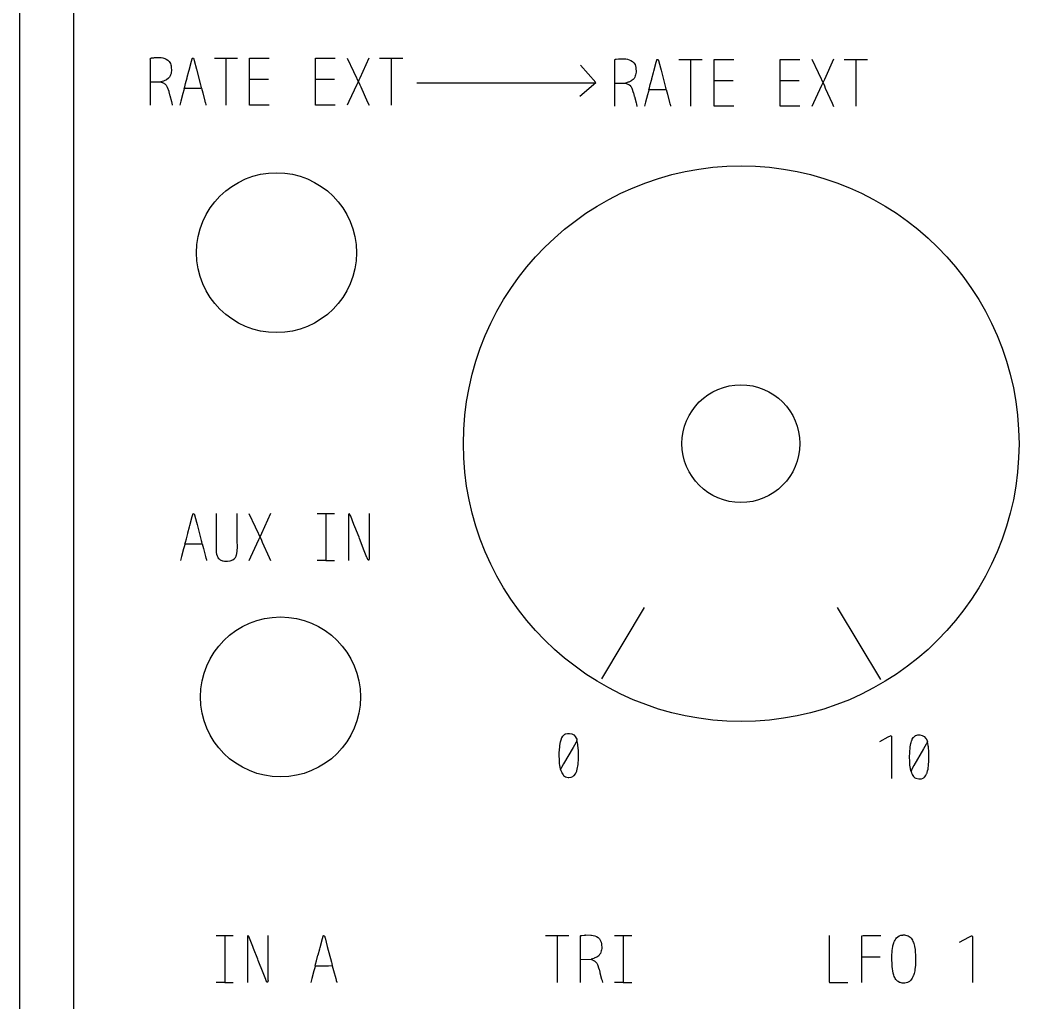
# Model space of a CAD drawing. Header units: millimetres. Extents: x 0 to 162, y -1 to 222.
# Drawn here: x 0 to 59.3, y 52.7 to 111 of the extents above; entities that cross this region are included whole.
import ezdxf

# ---------------------------------------------------------------- set-up
doc = ezdxf.new("R2010")
doc.units = ezdxf.units.MM
doc.layers.add('Gravur', color=7, linetype='CONTINUOUS')
doc.layers.add('Kontur', color=7, linetype='CONTINUOUS')

msp = doc.modelspace()

# ---------------------------------------------------------------- linework, layer by layer
at = {"layer": 'Gravur', "color": 255, "linetype": 'CONTINUOUS'}
for p, q in [((3.16416, 222.254), (3.17584, -0.946)), ((7.74135, 108.65558), (7.74312, 108.69261)), ((7.74154, 108.65158), (7.74135, 108.65558)), ((7.74135, 108.65558), (7.74135, 108.65558)), ((7.74317, 108.61739), (7.74154, 108.65158)), ((7.74312, 108.69261), (7.74479, 108.69921)), ((7.74317, 108.44074), (7.74317, 108.61739)), ((7.74479, 108.69921), (7.74558, 108.70131)), ((7.74558, 108.70131), (7.7466, 108.70328)), ((7.7466, 108.70328), (7.76216, 108.7151)), ((7.7466, 108.70328), (7.7466, 108.70328)), ((7.76216, 108.7151), (7.78537, 108.72092)), ((7.78537, 108.72092), (7.80545, 108.72324)), ((7.78537, 108.72092), (7.78537, 108.72092)), ((7.80545, 108.72324), (7.82168, 108.72497)), ((7.82168, 108.72497), (7.94621, 108.73908)), ((7.94621, 108.73908), (7.95756, 108.74)), ((7.95756, 108.74), (7.99845, 108.74305)), ((7.95756, 108.74), (7.95756, 108.74)), ((7.99845, 108.74305), (8.01209, 108.744)), ((8.01209, 108.744), (8.03661, 108.74569)), ((8.01209, 108.744), (8.01209, 108.744)), ((8.03661, 108.74569), (8.06113, 108.74738)), ((8.06113, 108.74738), (8.34132, 108.74571)), ((8.34132, 108.74571), (8.38247, 108.74127)), ((8.38247, 108.74127), (8.38247, 108.74127)), ((8.38247, 108.74127), (8.49083, 108.7228)), ((8.49083, 108.7228), (8.59525, 108.69337)), ((8.59525, 108.69337), (8.69294, 108.65135)), ((8.69294, 108.65135), (8.78109, 108.59509)), ((8.78109, 108.59509), (8.78109, 108.59509)), ((8.78109, 108.59509), (8.86746, 108.51017)), ((10.19416, 108.5428), (10.22768, 108.66842)), ((10.22768, 108.66842), (10.22998, 108.67784)), ((10.22998, 108.67784), (10.23044, 108.67975)), ((10.23044, 108.67975), (10.2369, 108.69784)), ((10.23044, 108.67975), (10.23044, 108.67975)), ((10.2369, 108.69784), (10.24041, 108.70277)), ((10.24041, 108.70277), (10.24654, 108.70777)), ((10.24041, 108.70277), (10.24041, 108.70277)), ((10.24654, 108.70777), (10.2549, 108.71075)), ((10.2549, 108.71075), (10.29394, 108.70643)), ((10.29394, 108.70643), (10.29975, 108.70276)), ((10.29975, 108.70276), (10.29975, 108.70276)), ((10.29975, 108.70276), (10.32966, 108.64958)), ((10.32966, 108.64958), (10.33501, 108.62681)), ((10.33501, 108.62681), (10.33501, 108.62681)), ((10.33501, 108.62681), (10.34071, 108.59717)), ((10.34071, 108.59717), (10.34672, 108.57028)), ((11.54548, 108.7116), (12.92331, 108.7116)), ((12.23636, 108.70767), (12.23636, 105.92846)), ((13.62917, 108.66842), (13.63591, 108.70708)), ((13.62917, 108.5585), (13.62917, 108.66842)), ((13.63591, 108.70708), (13.71553, 108.7116)), ((13.71553, 108.7116), (13.93928, 108.7116)), ((13.93928, 108.7116), (14.80681, 108.7116)), ((17.55317, 108.66842), (17.55991, 108.70708)), ((17.55317, 108.5585), (17.55317, 108.66842)), ((17.55991, 108.70708), (17.63953, 108.7116)), ((17.63953, 108.7116), (17.86328, 108.7116)), ((17.86328, 108.7116), (18.73081, 108.7116)), ((19.44082, 108.71641), (20.18116, 107.13074)), ((20.72421, 108.71945), (20.1926, 107.52373)), ((21.35548, 108.7116), (22.73331, 108.7116)), ((22.04636, 108.70767), (22.04636, 105.92846)), ((35.34035, 108.58358), (35.34212, 108.62061)), ((35.34212, 108.62061), (35.34379, 108.62721)), ((35.34379, 108.62721), (35.34458, 108.62931)), ((35.34458, 108.62931), (35.3456, 108.63128)), ((35.3456, 108.63128), (35.36116, 108.6431)), ((35.3456, 108.63128), (35.3456, 108.63128)), ((35.36116, 108.6431), (35.38437, 108.64892)), ((35.38437, 108.64892), (35.40445, 108.65124)), ((35.38437, 108.64892), (35.38437, 108.64892)), ((35.40445, 108.65124), (35.42068, 108.65297)), ((35.42068, 108.65297), (35.54521, 108.66708)), ((35.54521, 108.66708), (35.55656, 108.668)), ((35.55656, 108.668), (35.59745, 108.67105)), ((35.55656, 108.668), (35.55656, 108.668)), ((35.59745, 108.67105), (35.61109, 108.672)), ((35.61109, 108.672), (35.63561, 108.67369)), ((35.61109, 108.672), (35.61109, 108.672)), ((35.63561, 108.67369), (35.66013, 108.67538)), ((35.66013, 108.67538), (35.94032, 108.67371)), ((35.94032, 108.67371), (35.98147, 108.66927)), ((35.98147, 108.66927), (35.98147, 108.66927)), ((35.98147, 108.66927), (36.08983, 108.6508)), ((36.08983, 108.6508), (36.19425, 108.62137)), ((36.19425, 108.62137), (36.29194, 108.57935)), ((37.79316, 108.4708), (37.82668, 108.59642)), ((37.82668, 108.59642), (37.82898, 108.60584)), ((37.82898, 108.60584), (37.82944, 108.60775)), ((37.82944, 108.60775), (37.8359, 108.62584)), ((37.82944, 108.60775), (37.82944, 108.60775)), ((37.8359, 108.62584), (37.83941, 108.63077)), ((37.83941, 108.63077), (37.84554, 108.63577)), ((37.83941, 108.63077), (37.83941, 108.63077)), ((37.84554, 108.63577), (37.8539, 108.63875)), ((37.8539, 108.63875), (37.89294, 108.63443)), ((37.89294, 108.63443), (37.89875, 108.63076)), ((37.89875, 108.63076), (37.89875, 108.63076)), ((37.89875, 108.63076), (37.92866, 108.57758)), ((39.14448, 108.6396), (40.52231, 108.6396)), ((39.83536, 108.63567), (39.83536, 105.85646)), ((41.22817, 108.59642), (41.23491, 108.63508)), ((41.22817, 108.4865), (41.22817, 108.59642)), ((41.23491, 108.63508), (41.31453, 108.6396)), ((41.31453, 108.6396), (41.53828, 108.6396)), ((41.53828, 108.6396), (42.40581, 108.6396)), ((45.15217, 108.59642), (45.15891, 108.63508)), ((45.15217, 108.4865), (45.15217, 108.59642)), ((45.15891, 108.63508), (45.23853, 108.6396)), ((45.23853, 108.6396), (45.46228, 108.6396)), ((45.46228, 108.6396), (46.32981, 108.6396)), ((47.03982, 108.64441), (47.78016, 107.05874)), ((48.32321, 108.64745), (47.7916, 107.45173)), ((48.95448, 108.6396), (50.33231, 108.6396)), ((49.64536, 108.63567), (49.64536, 105.85646)), ((7.74317, 107.85585), (7.74317, 108.44074)), ((8.86746, 108.51017), (8.93307, 108.40149)), ((8.93307, 108.40149), (8.96274, 108.31829)), ((8.96274, 108.31829), (8.96532, 108.30883)), ((8.96532, 108.30883), (8.96532, 108.30883)), ((8.96532, 108.30883), (8.97567, 108.26456)), ((8.97567, 108.26456), (8.97856, 108.24968)), ((8.97856, 108.24968), (8.97856, 108.24968)), ((8.97856, 108.24968), (8.98422, 108.21574)), ((8.98422, 108.21574), (8.98874, 108.18166)), ((8.98874, 108.18166), (8.99634, 107.97875)), ((10.03297, 107.93365), (10.0511, 108.00502)), ((10.0511, 108.00502), (10.19416, 108.5428)), ((10.34672, 108.57028), (10.47993, 108.06782)), ((10.47993, 108.06782), (10.72909, 107.12572)), ((13.62917, 108.10708), (13.62917, 108.5585)), ((13.62917, 106.46624), (13.62917, 108.10708)), ((17.55317, 108.10708), (17.55317, 108.5585)), ((17.55317, 106.46624), (17.55317, 108.10708)), ((34.19588, 107.26514), (33.30212, 108.29286)), ((35.34054, 108.57958), (35.34035, 108.58358)), ((35.34035, 108.58358), (35.34035, 108.58358)), ((35.34217, 108.54539), (35.34054, 108.57958)), ((35.34217, 108.36874), (35.34217, 108.54539)), ((35.34217, 107.78385), (35.34217, 108.36874)), ((36.29194, 108.57935), (36.38009, 108.52309)), ((36.38009, 108.52309), (36.38009, 108.52309)), ((36.38009, 108.52309), (36.46646, 108.43817)), ((36.46646, 108.43817), (36.53207, 108.32949)), ((36.53207, 108.32949), (36.56174, 108.24629)), ((36.56174, 108.24629), (36.56432, 108.23683)), ((36.56432, 108.23683), (36.56432, 108.23683)), ((36.56432, 108.23683), (36.57467, 108.19256)), ((36.57467, 108.19256), (36.57756, 108.17768)), ((36.57756, 108.17768), (36.57756, 108.17768)), ((36.57756, 108.17768), (36.58322, 108.14374)), ((36.58322, 108.14374), (36.58774, 108.10966)), ((36.58774, 108.10966), (36.59534, 107.90675)), ((37.6501, 107.93302), (37.79316, 108.4708)), ((37.92866, 108.57758), (37.93401, 108.55481)), ((37.93401, 108.55481), (37.93401, 108.55481)), ((37.93401, 108.55481), (37.93971, 108.52517)), ((37.93971, 108.52517), (37.94572, 108.49828)), ((37.94572, 108.49828), (38.07893, 107.99582)), ((41.22817, 108.03508), (41.22817, 108.4865)), ((41.22817, 106.39424), (41.22817, 108.03508)), ((45.15217, 108.03508), (45.15217, 108.4865)), ((45.15217, 106.39424), (45.15217, 108.03508)), ((7.74317, 105.92846), (7.74317, 107.85585)), ((8.69438, 107.42412), (8.55727, 107.36409)), ((8.70772, 107.43189), (8.69438, 107.42412)), ((8.69438, 107.42412), (8.69438, 107.42412)), ((8.8187, 107.51827), (8.70772, 107.43189)), ((8.87416, 107.58419), (8.8187, 107.51827)), ((8.91804, 107.65687), (8.87416, 107.58419)), ((8.94808, 107.72599), (8.91804, 107.65687)), ((8.91804, 107.65687), (8.91804, 107.65687)), ((8.97039, 107.79842), (8.94808, 107.72599)), ((8.98565, 107.8732), (8.97039, 107.79842)), ((8.9945, 107.94937), (8.98565, 107.8732)), ((8.99634, 107.97875), (8.9945, 107.94937)), ((8.9945, 107.94937), (8.9945, 107.94937)), ((9.84112, 107.216), (9.92819, 107.54173)), ((9.92819, 107.54173), (9.93802, 107.57789)), ((9.93802, 107.57789), (10.03297, 107.93365)), ((9.93802, 107.57789), (9.93802, 107.57789)), ((13.6331, 107.45545), (14.76755, 107.45545)), ((17.5571, 107.45545), (18.69155, 107.45545)), ((20.1926, 107.52373), (20.13386, 107.39903)), ((35.34217, 105.85646), (35.34217, 107.78385)), ((36.4177, 107.44627), (36.30672, 107.35989)), ((36.47316, 107.51219), (36.4177, 107.44627)), ((36.51704, 107.58487), (36.47316, 107.51219)), ((36.54708, 107.65399), (36.51704, 107.58487)), ((36.51704, 107.58487), (36.51704, 107.58487)), ((36.56939, 107.72642), (36.54708, 107.65399)), ((36.58465, 107.8012), (36.56939, 107.72642)), ((36.5935, 107.87737), (36.58465, 107.8012)), ((36.59534, 107.90675), (36.5935, 107.87737)), ((36.5935, 107.87737), (36.5935, 107.87737)), ((37.44012, 107.144), (37.52719, 107.46973)), ((37.52719, 107.46973), (37.53702, 107.50589)), ((37.53702, 107.50589), (37.63197, 107.86165)), ((37.53702, 107.50589), (37.53702, 107.50589)), ((37.63197, 107.86165), (37.6501, 107.93302)), ((38.07893, 107.99582), (38.32809, 107.05372)), ((47.7916, 107.45173), (47.73286, 107.32703)), ((7.7471, 107.29844), (8.37081, 107.30236)), ((8.52826, 107.35474), (8.36573, 107.30236)), ((8.36573, 107.30236), (8.38846, 107.29301)), ((8.38846, 107.29301), (8.3974, 107.28931)), ((8.3974, 107.28931), (8.45423, 107.26535)), ((8.45423, 107.26535), (8.46679, 107.25995)), ((8.46679, 107.25995), (8.46679, 107.25995)), ((8.46679, 107.25995), (8.55065, 107.22133)), ((8.55727, 107.36409), (8.52826, 107.35474)), ((8.55065, 107.22133), (8.55966, 107.21619)), ((8.55966, 107.21619), (8.60762, 107.1804)), ((8.60762, 107.1804), (8.61652, 107.17244)), ((8.61652, 107.17244), (8.61652, 107.17244)), ((8.61652, 107.17244), (8.68191, 107.09848)), ((8.68191, 107.09848), (8.70066, 107.07123)), ((8.70066, 107.07123), (8.70066, 107.07123)), ((8.70066, 107.07123), (8.72305, 107.03423)), ((8.72305, 107.03423), (8.74317, 106.99618)), ((8.74317, 106.99618), (8.83252, 106.74328)), ((9.76117, 106.90623), (9.73216, 106.80383)), ((9.76154, 106.90564), (9.78699, 107.01188)), ((9.83079, 106.90589), (9.76154, 106.90564)), ((9.78699, 107.01188), (9.84112, 107.216)), ((10.00351, 106.90589), (9.83079, 106.90589)), ((10.54522, 106.90589), (10.00351, 106.90589)), ((10.77595, 106.90911), (10.54522, 106.90589)), ((10.72909, 107.12572), (10.74612, 107.05087)), ((10.74612, 107.05087), (10.74779, 107.04247)), ((10.74779, 107.04247), (10.74779, 107.04247)), ((10.74779, 107.04247), (10.76915, 106.94193)), ((10.76915, 106.94193), (10.77442, 106.92236)), ((10.77442, 106.92236), (10.85576, 106.64681)), ((20.01604, 107.15125), (19.52947, 106.1325)), ((20.07502, 107.27496), (20.01604, 107.15125)), ((20.01604, 107.15125), (20.01604, 107.15125)), ((20.13386, 107.39903), (20.07502, 107.27496)), ((20.18116, 107.13074), (20.23693, 107.00815)), ((20.23693, 107.00815), (20.23693, 107.00815)), ((20.23693, 107.00815), (20.64916, 106.10163)), ((34.15, 107.22003), (23.578, 107.22797)), ((33.25757, 106.46106), (34.19643, 107.26494)), ((35.3461, 107.22644), (35.96981, 107.23036)), ((36.12726, 107.28274), (35.96473, 107.23036)), ((35.96473, 107.23036), (35.98746, 107.22101)), ((35.98746, 107.22101), (35.9964, 107.21731)), ((35.9964, 107.21731), (36.05323, 107.19335)), ((36.05323, 107.19335), (36.06579, 107.18795)), ((36.06579, 107.18795), (36.06579, 107.18795)), ((36.06579, 107.18795), (36.14965, 107.14933)), ((36.15627, 107.29209), (36.12726, 107.28274)), ((36.14965, 107.14933), (36.15866, 107.14419)), ((36.29338, 107.35212), (36.15627, 107.29209)), ((36.15866, 107.14419), (36.20662, 107.1084)), ((36.20662, 107.1084), (36.21552, 107.10044)), ((36.21552, 107.10044), (36.21552, 107.10044)), ((36.21552, 107.10044), (36.28091, 107.02648)), ((36.28091, 107.02648), (36.29966, 106.99923)), ((36.30672, 107.35989), (36.29338, 107.35212)), ((36.29338, 107.35212), (36.29338, 107.35212)), ((36.29966, 106.99923), (36.29966, 106.99923)), ((36.29966, 106.99923), (36.32205, 106.96223)), ((36.32205, 106.96223), (36.34217, 106.92418)), ((36.34217, 106.92418), (36.43152, 106.67128)), ((37.36017, 106.83423), (37.33116, 106.73183)), ((37.36054, 106.83364), (37.38599, 106.93988)), ((37.42979, 106.83389), (37.36054, 106.83364)), ((37.38599, 106.93988), (37.44012, 107.144)), ((37.60251, 106.83389), (37.42979, 106.83389)), ((38.14422, 106.83389), (37.60251, 106.83389)), ((38.37495, 106.83711), (38.14422, 106.83389)), ((38.32809, 107.05372), (38.34512, 106.97887)), ((38.34512, 106.97887), (38.34679, 106.97047)), ((38.34679, 106.97047), (38.34679, 106.97047)), ((38.34679, 106.97047), (38.36815, 106.86993)), ((38.36815, 106.86993), (38.37342, 106.85036)), ((38.37342, 106.85036), (38.45476, 106.57481)), ((41.2321, 107.38345), (42.36655, 107.38345)), ((45.1561, 107.38345), (46.29055, 107.38345)), ((47.61504, 107.07925), (47.12847, 106.0605)), ((47.67402, 107.20296), (47.61504, 107.07925)), ((47.61504, 107.07925), (47.61504, 107.07925)), ((47.73286, 107.32703), (47.67402, 107.20296)), ((47.78016, 107.05874), (47.83593, 106.93615)), ((47.83593, 106.93615), (47.83593, 106.93615)), ((47.83593, 106.93615), (48.24816, 106.02963)), ((8.83252, 106.74328), (8.8387, 106.71943)), ((8.8387, 106.71943), (8.8387, 106.71943)), ((8.8387, 106.71943), (8.88438, 106.53403)), ((8.88438, 106.53403), (8.89395, 106.49765)), ((8.89395, 106.49765), (8.99208, 106.12865)), ((9.68211, 106.61541), (9.56323, 106.16398)), ((9.73216, 106.80383), (9.68211, 106.61541)), ((10.85576, 106.64681), (10.98425, 106.16006)), ((13.62917, 106.06192), (13.62917, 106.46624)), ((17.55317, 106.06192), (17.55317, 106.46624)), ((36.43152, 106.67128), (36.4377, 106.64743)), ((36.4377, 106.64743), (36.4377, 106.64743)), ((36.4377, 106.64743), (36.48338, 106.46203)), ((36.48338, 106.46203), (36.49295, 106.42565)), ((36.49295, 106.42565), (36.59108, 106.05665)), ((37.28111, 106.54341), (37.16223, 106.09198)), ((37.33116, 106.73183), (37.28111, 106.54341)), ((38.45476, 106.57481), (38.58325, 106.08806)), ((41.22817, 105.98992), (41.22817, 106.39424)), ((45.15217, 105.98992), (45.15217, 106.39424)), ((8.99208, 106.12865), (9.01698, 106.04261)), ((9.01698, 106.04261), (9.01977, 106.03298)), ((9.01977, 106.03298), (9.01977, 106.03298)), ((9.01977, 106.03298), (9.04311, 105.93937)), ((9.04311, 105.93937), (9.04642, 105.9206)), ((9.56323, 106.16398), (9.50105, 105.92453)), ((10.98425, 106.16006), (11.0084, 106.06244)), ((11.0084, 106.06244), (11.01104, 106.05152)), ((11.01104, 106.05152), (11.01104, 106.05152)), ((11.01104, 106.05152), (11.04049, 105.94519)), ((11.04049, 105.94519), (11.04767, 105.92453)), ((13.62917, 105.96378), (13.62917, 106.06192)), ((13.63591, 105.92904), (13.62917, 105.96378)), ((13.71553, 105.92453), (13.63591, 105.92904)), ((13.93928, 105.92453), (13.71553, 105.92453)), ((14.80681, 105.92453), (13.93928, 105.92453)), ((17.55317, 105.96378), (17.55317, 106.06192)), ((17.55991, 105.92904), (17.55317, 105.96378)), ((17.63953, 105.92453), (17.55991, 105.92904)), ((17.86328, 105.92453), (17.63953, 105.92453)), ((18.73081, 105.92453), (17.86328, 105.92453)), ((19.52947, 106.1325), (19.42868, 105.91684)), ((20.64916, 106.10163), (20.73206, 105.9206)), ((36.59108, 106.05665), (36.61598, 105.97061)), ((36.61598, 105.97061), (36.61877, 105.96098)), ((36.61877, 105.96098), (36.61877, 105.96098)), ((36.61877, 105.96098), (36.64211, 105.86737)), ((36.64211, 105.86737), (36.64542, 105.8486)), ((37.16223, 106.09198), (37.10005, 105.85253)), ((38.58325, 106.08806), (38.6074, 105.99044)), ((38.6074, 105.99044), (38.61004, 105.97952)), ((38.61004, 105.97952), (38.61004, 105.97952)), ((38.61004, 105.97952), (38.63949, 105.87319)), ((38.63949, 105.87319), (38.64667, 105.85253)), ((41.22817, 105.89178), (41.22817, 105.98992)), ((41.23491, 105.85704), (41.22817, 105.89178)), ((41.31453, 105.85253), (41.23491, 105.85704)), ((41.53828, 105.85253), (41.31453, 105.85253)), ((42.40581, 105.85253), (41.53828, 105.85253)), ((45.15217, 105.89178), (45.15217, 105.98992)), ((45.15891, 105.85704), (45.15217, 105.89178)), ((45.23853, 105.85253), (45.15891, 105.85704)), ((45.46228, 105.85253), (45.23853, 105.85253)), ((46.32981, 105.85253), (45.46228, 105.85253)), ((47.12847, 106.0605), (47.02768, 105.84484)), ((48.24816, 106.02963), (48.33106, 105.8486)), ((10.09137, 80.95276), (10.23448, 81.49074)), ((10.23448, 81.49074), (10.26802, 81.6164)), ((10.26802, 81.6164), (10.27031, 81.62582)), ((10.27031, 81.62582), (10.27078, 81.62773)), ((10.27078, 81.62773), (10.27724, 81.64583)), ((10.27078, 81.62773), (10.27078, 81.62773)), ((10.27724, 81.64583), (10.28074, 81.65076)), ((10.28074, 81.65076), (10.28688, 81.65577)), ((10.28074, 81.65076), (10.28074, 81.65076)), ((10.28688, 81.65577), (10.29524, 81.65875)), ((10.29524, 81.65875), (10.3343, 81.65442)), ((10.3343, 81.65442), (10.34011, 81.65076)), ((10.34011, 81.65076), (10.34011, 81.65076)), ((10.34011, 81.65076), (10.37003, 81.59756)), ((10.37003, 81.59756), (10.37538, 81.57477)), ((10.37538, 81.57477), (10.37538, 81.57477)), ((10.37538, 81.57477), (10.38108, 81.54512)), ((10.38108, 81.54512), (10.38709, 81.51823)), ((10.38709, 81.51823), (10.52035, 81.01559)), ((11.64942, 81.65959), (11.64942, 79.76685)), ((12.90601, 80.08885), (12.90601, 81.65959)), ((13.59694, 81.66441), (14.33755, 80.07817)), ((14.88079, 81.66745), (14.34899, 80.4713)), ((17.65229, 81.65959), (18.6772, 81.65959)), ((18.16671, 81.65567), (18.16671, 79.57836)), ((19.52111, 81.60462), (19.52105, 81.48681)), ((19.52105, 81.48681), (19.52105, 80.99203)), ((19.52134, 81.60897), (19.52111, 81.60462)), ((19.52182, 81.61337), (19.52134, 81.60897)), ((19.52287, 81.61901), (19.52182, 81.61337)), ((19.52182, 81.61337), (19.52182, 81.61337)), ((19.52993, 81.6338), (19.52287, 81.61901)), ((19.5313, 81.63524), (19.52993, 81.6338)), ((19.52993, 81.6338), (19.52993, 81.6338)), ((19.54467, 81.64167), (19.5313, 81.63524)), ((19.55612, 81.64202), (19.54467, 81.64167)), ((19.56663, 81.63961), (19.55612, 81.64202)), ((19.57763, 81.63383), (19.56663, 81.63961)), ((19.56663, 81.63961), (19.56663, 81.63961)), ((19.61784, 81.57373), (19.57763, 81.63383)), ((19.62101, 81.56566), (19.61784, 81.57373)), ((19.61784, 81.57373), (19.61784, 81.57373)), ((19.64278, 81.50252), (19.62101, 81.56566)), ((19.83598, 81.01166), (19.64278, 81.50252)), ((20.73837, 81.65959), (20.73837, 79.54302)), ((9.97825, 80.52548), (10.07323, 80.88137)), ((10.07323, 80.88137), (10.09137, 80.95276)), ((10.52035, 81.01559), (10.76961, 80.07315)), ((19.52105, 80.99203), (19.52105, 78.87546)), ((19.88649, 80.88541), (19.83598, 81.01166)), ((20.13828, 80.25356), (19.88649, 80.88541)), ((9.82716, 79.95927), (9.88132, 80.16346)), ((9.88132, 80.16346), (9.96842, 80.48931)), ((9.96842, 80.48931), (9.97825, 80.52548)), ((9.97825, 80.52548), (9.97825, 80.52548)), ((14.23137, 80.22244), (14.17237, 80.09869)), ((14.29023, 80.34656), (14.23137, 80.22244)), ((14.34899, 80.4713), (14.29023, 80.34656)), ((20.16462, 80.18694), (20.13828, 80.25356)), ((20.13828, 80.25356), (20.13828, 80.25356)), ((20.45002, 79.45271), (20.16462, 80.18694)), ((9.72225, 79.56266), (9.60333, 79.11107)), ((9.77231, 79.75115), (9.72225, 79.56266)), ((9.80134, 79.85358), (9.77231, 79.75115)), ((9.80171, 79.85299), (9.82716, 79.95927)), ((9.87098, 79.85324), (9.80171, 79.85299)), ((10.04376, 79.85324), (9.87098, 79.85324)), ((10.58566, 79.85324), (10.04376, 79.85324)), ((10.81648, 79.85646), (10.58566, 79.85324)), ((10.76961, 80.07315), (10.78664, 79.99827)), ((10.78664, 79.99827), (10.78831, 79.98987)), ((10.78831, 79.98987), (10.78831, 79.98987)), ((10.78831, 79.98987), (10.80968, 79.88929)), ((10.80968, 79.88929), (10.81495, 79.86972)), ((10.81495, 79.86972), (10.89631, 79.59407)), ((10.89631, 79.59407), (11.02485, 79.10714)), ((11.64942, 79.76685), (11.64923, 79.48483)), ((12.90332, 79.44408), (12.91323, 79.66034)), ((12.90649, 80.02603), (12.90601, 80.08885)), ((12.91321, 79.70388), (12.90649, 80.02603)), ((12.91323, 79.66034), (12.91321, 79.70388)), ((12.91321, 79.70388), (12.91321, 79.70388)), ((14.17237, 80.09869), (13.68563, 79.07958)), ((14.17237, 80.09869), (14.17237, 80.09869)), ((14.33755, 80.07817), (14.39333, 79.95554)), ((14.39333, 79.95554), (14.39333, 79.95554)), ((14.39333, 79.95554), (14.80571, 79.0487)), ((18.16671, 79.57836), (18.16671, 79.05609)), ((20.73837, 79.54302), (20.73837, 79.03646)), ((9.60333, 79.11107), (9.54112, 78.87153)), ((11.02485, 79.10714), (11.04901, 79.00949)), ((11.04901, 79.00949), (11.05165, 78.99857)), ((11.05165, 78.99857), (11.05165, 78.99857)), ((11.05165, 78.99857), (11.08111, 78.8922)), ((11.64923, 79.48483), (11.65113, 79.4428)), ((11.65113, 79.4428), (11.65113, 79.4428)), ((11.65113, 79.4428), (11.65992, 79.34467)), ((11.65992, 79.34467), (11.67672, 79.249)), ((11.67672, 79.249), (11.7039, 79.1579)), ((11.7039, 79.1579), (11.7438, 79.07352)), ((11.7438, 79.07352), (11.7438, 79.07352)), ((11.7438, 79.07352), (11.77919, 79.02134)), ((11.77919, 79.02134), (11.8222, 78.97387)), ((11.8222, 78.97387), (11.88444, 78.92532)), ((11.88444, 78.92532), (11.89785, 78.91712)), ((12.63406, 78.9092), (12.72401, 78.97222)), ((12.72401, 78.97222), (12.79859, 79.06002)), ((12.79859, 79.06002), (12.81605, 79.09021)), ((12.81605, 79.09021), (12.8192, 79.09642)), ((12.8192, 79.09642), (12.83844, 79.14105)), ((12.8192, 79.09642), (12.8192, 79.09642)), ((12.83844, 79.14105), (12.84398, 79.1563)), ((12.84398, 79.1563), (12.8502, 79.17486)), ((12.84398, 79.1563), (12.84398, 79.1563)), ((12.8502, 79.17486), (12.85602, 79.19353)), ((12.85602, 79.19353), (12.89862, 79.40143)), ((12.89862, 79.40143), (12.90332, 79.44408)), ((13.68563, 79.07958), (13.5848, 78.86384)), ((14.80571, 79.0487), (14.88864, 78.8676)), ((18.16671, 78.92651), (18.15997, 78.87827)), ((18.16671, 79.05609), (18.16671, 78.92651)), ((20.60879, 79.04824), (20.45002, 79.45271)), ((20.6125, 79.03827), (20.60879, 79.04824)), ((20.63274, 78.97717), (20.6125, 79.03827)), ((20.63576, 78.96904), (20.63274, 78.97717)), ((20.63274, 78.97717), (20.63274, 78.97717)), ((20.68345, 78.90046), (20.63576, 78.96904)), ((20.74039, 78.96924), (20.72903, 78.90768)), ((20.73837, 79.03646), (20.74043, 78.97927)), ((20.74043, 78.97927), (20.74039, 78.96924)), ((20.74039, 78.96924), (20.74039, 78.96924)), ((11.08111, 78.8922), (11.0883, 78.87153)), ((11.89785, 78.91712), (11.89785, 78.91712)), ((11.89785, 78.91712), (12.02401, 78.86456)), ((12.02401, 78.86456), (12.06869, 78.8536)), ((12.06869, 78.8536), (12.06869, 78.8536)), ((12.06869, 78.8536), (12.13994, 78.84191)), ((12.13994, 78.84191), (12.21096, 78.83596)), ((12.21096, 78.83596), (12.29994, 78.83443)), ((12.29994, 78.83443), (12.32977, 78.83533)), ((12.32977, 78.83533), (12.48793, 78.85568)), ((12.32977, 78.83533), (12.32977, 78.83533)), ((12.48793, 78.85568), (12.63406, 78.9092)), ((12.63406, 78.9092), (12.63406, 78.9092)), ((18.02927, 78.87153), (17.65229, 78.87153)), ((18.15997, 78.87827), (18.02927, 78.87153)), ((18.17064, 78.87153), (18.6772, 78.87153)), ((20.70365, 78.89365), (20.68345, 78.90046)), ((20.71855, 78.89663), (20.70365, 78.89365)), ((20.72903, 78.90768), (20.71855, 78.89663)), ((20.71855, 78.89663), (20.71855, 78.89663)), ((37.08108, 76.08364), (34.54492, 71.84436)), ((48.54867, 76.08025), (51.11333, 71.79975)), ((32.13785, 68.22746), (32.16177, 68.29009)), ((32.16177, 68.29009), (32.17481, 68.32013)), ((32.16177, 68.29009), (32.16177, 68.29009)), ((32.17481, 68.32013), (32.18879, 68.34977)), ((32.18879, 68.34977), (32.25095, 68.4481)), ((32.25095, 68.4481), (32.25927, 68.45838)), ((32.25927, 68.45838), (32.3464, 68.54014)), ((32.25927, 68.45838), (32.25927, 68.45838)), ((32.3464, 68.54014), (32.36579, 68.55288)), ((32.36579, 68.55288), (32.38332, 68.56296)), ((32.38332, 68.56296), (32.40134, 68.57211)), ((32.40134, 68.57211), (32.52106, 68.60844)), ((32.40134, 68.57211), (32.40134, 68.57211)), ((32.52106, 68.60844), (32.64758, 68.61127)), ((32.64758, 68.61127), (32.64758, 68.61127)), ((32.64758, 68.61127), (32.77894, 68.57946)), ((32.77894, 68.57946), (32.89417, 68.51402)), ((32.89417, 68.51402), (32.99758, 68.39763)), ((32.99758, 68.39763), (33.00558, 68.38528)), ((33.00558, 68.38528), (33.00558, 68.38528)), ((33.00558, 68.38528), (33.06673, 68.26478)), ((33.06673, 68.26478), (33.07554, 68.24105)), ((51.07066, 68.12318), (51.57389, 68.402)), ((51.57389, 68.402), (51.71048, 68.47106)), ((51.71048, 68.47106), (51.75573, 68.47684)), ((51.75573, 68.47684), (51.7644, 68.43949)), ((51.7644, 68.43949), (51.7644, 68.33166)), ((51.7644, 68.33166), (51.7644, 67.87157)), ((52.98581, 68.23013), (52.99979, 68.25977)), ((52.99979, 68.25977), (53.06195, 68.3581)), ((53.06195, 68.3581), (53.07027, 68.36838)), ((53.07027, 68.36838), (53.1574, 68.45014)), ((53.07027, 68.36838), (53.07027, 68.36838)), ((53.1574, 68.45014), (53.17679, 68.46288)), ((53.17679, 68.46288), (53.19432, 68.47296)), ((53.19432, 68.47296), (53.21234, 68.48211)), ((53.21234, 68.48211), (53.33206, 68.51844)), ((53.21234, 68.48211), (53.21234, 68.48211)), ((53.33206, 68.51844), (53.45858, 68.52127)), ((53.45858, 68.52127), (53.45858, 68.52127)), ((53.45858, 68.52127), (53.58994, 68.48946)), ((53.58994, 68.48946), (53.70517, 68.42402)), ((53.70517, 68.42402), (53.80858, 68.30763)), ((53.80858, 68.30763), (53.81658, 68.29528)), ((53.81658, 68.29528), (53.81658, 68.29528)), ((53.81658, 68.29528), (53.87773, 68.17478)), ((32.03848, 67.57336), (32.06017, 67.86573)), ((32.06017, 67.86573), (32.06416, 67.89839)), ((32.06416, 67.89839), (32.10015, 68.09834)), ((32.06416, 67.89839), (32.06416, 67.89839)), ((32.10015, 68.09834), (32.11742, 68.16347)), ((32.11742, 68.16347), (32.13785, 68.22746)), ((32.8577, 67.77465), (32.29186, 66.79696)), ((33.01992, 68.05502), (32.8577, 67.77465)), ((33.02614, 68.06573), (33.01992, 68.05502)), ((33.05423, 68.11591), (33.02614, 68.06573)), ((33.05748, 68.12251), (33.05423, 68.11591)), ((33.05423, 68.11591), (33.05423, 68.11591)), ((33.08436, 68.20691), (33.05748, 68.12251)), ((33.07554, 68.24105), (33.08436, 68.20691)), ((33.1353, 67.97235), (33.08468, 68.20813)), ((33.13851, 67.95215), (33.1353, 67.97235)), ((33.14152, 67.93194), (33.13851, 67.95215)), ((33.14435, 67.9117), (33.14152, 67.93194)), ((33.17496, 67.56618), (33.14435, 67.9117)), ((51.7644, 67.87157), (51.7644, 65.93774)), ((52.84948, 67.48336), (52.87117, 67.77573)), ((52.87117, 67.77573), (52.87516, 67.80839)), ((52.87516, 67.80839), (52.91115, 68.00834)), ((52.87516, 67.80839), (52.87516, 67.80839)), ((52.91115, 68.00834), (52.92842, 68.07347)), ((52.92842, 68.07347), (52.94885, 68.13746)), ((52.94885, 68.13746), (52.97277, 68.20009)), ((52.97277, 68.20009), (52.98581, 68.23013)), ((52.97277, 68.20009), (52.97277, 68.20009)), ((53.6687, 67.68465), (53.10286, 66.70696)), ((53.83092, 67.96502), (53.6687, 67.68465)), ((53.83714, 67.97573), (53.83092, 67.96502)), ((53.86523, 68.02591), (53.83714, 67.97573)), ((53.86848, 68.03251), (53.86523, 68.02591)), ((53.86523, 68.02591), (53.86523, 68.02591)), ((53.89536, 68.11691), (53.86848, 68.03251)), ((53.87773, 68.17478), (53.88654, 68.15105)), ((53.88654, 68.15105), (53.89536, 68.11691)), ((53.9463, 67.88235), (53.89568, 68.11813)), ((53.94951, 67.86215), (53.9463, 67.88235)), ((53.95252, 67.84194), (53.94951, 67.86215)), ((53.95535, 67.8217), (53.95252, 67.84194)), ((53.98596, 67.47618), (53.95535, 67.8217)), ((32.02885, 67.29588), (32.02915, 67.31947)), ((32.03799, 67.03779), (32.02885, 67.29588)), ((32.02915, 67.31947), (32.03648, 67.53134)), ((32.02915, 67.31947), (32.02915, 67.31947)), ((32.03648, 67.53134), (32.03848, 67.57336)), ((33.15044, 66.75383), (33.18125, 67.11798)), ((33.17907, 67.4989), (33.17496, 67.56618)), ((33.18269, 67.15881), (33.17907, 67.4989)), ((33.18125, 67.11798), (33.18269, 67.15881)), ((33.18269, 67.15881), (33.18269, 67.15881)), ((52.83985, 67.20588), (52.84015, 67.22947)), ((52.84899, 66.94779), (52.83985, 67.20588)), ((52.84015, 67.22947), (52.84748, 67.44134)), ((52.84015, 67.22947), (52.84015, 67.22947)), ((52.84748, 67.44134), (52.84948, 67.48336)), ((53.99007, 67.4089), (53.98596, 67.47618)), ((53.99369, 67.06881), (53.99007, 67.4089)), ((53.99225, 67.02798), (53.99369, 67.06881)), ((53.99369, 67.06881), (53.99369, 67.06881)), ((32.04046, 67.00949), (32.03799, 67.03779)), ((32.05084, 66.86835), (32.04046, 67.00949)), ((32.05205, 66.85193), (32.05084, 66.86835)), ((32.05084, 66.86835), (32.05084, 66.86835)), ((32.07055, 66.67115), (32.05205, 66.85193)), ((32.07149, 66.66474), (32.07055, 66.67115)), ((32.07793, 66.62507), (32.07149, 66.66474)), ((32.07958, 66.61573), (32.07793, 66.62507)), ((32.11344, 66.46031), (32.07958, 66.61573)), ((32.16521, 66.5777), (32.11391, 66.46205)), ((32.11391, 66.46205), (32.12633, 66.4094)), ((32.29186, 66.79696), (32.16521, 66.5777)), ((33.07423, 66.37887), (33.10286, 66.47867)), ((33.10286, 66.47867), (33.12434, 66.58048)), ((33.12434, 66.58048), (33.13851, 66.66716)), ((33.12434, 66.58048), (33.12434, 66.58048)), ((33.13851, 66.66716), (33.15044, 66.75383)), ((52.85146, 66.91949), (52.84899, 66.94779)), ((52.86184, 66.77835), (52.85146, 66.91949)), ((52.86305, 66.76193), (52.86184, 66.77835)), ((52.86184, 66.77835), (52.86184, 66.77835)), ((52.88155, 66.58115), (52.86305, 66.76193)), ((52.88249, 66.57474), (52.88155, 66.58115)), ((52.88893, 66.53507), (52.88249, 66.57474)), ((52.89058, 66.52573), (52.88893, 66.53507)), ((52.92444, 66.37031), (52.89058, 66.52573)), ((52.97621, 66.4877), (52.92491, 66.37205)), ((53.10286, 66.70696), (52.97621, 66.4877)), ((53.91386, 66.38867), (53.93534, 66.49048)), ((53.93534, 66.49048), (53.94951, 66.57716)), ((53.93534, 66.49048), (53.93534, 66.49048)), ((53.94951, 66.57716), (53.96144, 66.66383)), ((53.96144, 66.66383), (53.99225, 67.02798)), ((32.12633, 66.4094), (32.12743, 66.40595)), ((32.12743, 66.40595), (32.12743, 66.40595)), ((32.12743, 66.40595), (32.14003, 66.37153)), ((32.14003, 66.37153), (32.14361, 66.36203)), ((32.14361, 66.36203), (32.17845, 66.27797)), ((32.17845, 66.27797), (32.18633, 66.26141)), ((32.18633, 66.26141), (32.18633, 66.26141)), ((32.18633, 66.26141), (32.25889, 66.14444)), ((32.25889, 66.14444), (32.28913, 66.11052)), ((32.28913, 66.11052), (32.28913, 66.11052)), ((32.28913, 66.11052), (32.3409, 66.06676)), ((32.3409, 66.06676), (32.40173, 66.03292)), ((32.40173, 66.03292), (32.57003, 65.99128)), ((32.57003, 65.99128), (32.59472, 65.98995)), ((32.59472, 65.98995), (32.71679, 66.00151)), ((32.71679, 66.00151), (32.74052, 66.00758)), ((32.74052, 66.00758), (32.83114, 66.04485)), ((32.74052, 66.00758), (32.74052, 66.00758)), ((32.83114, 66.04485), (32.85939, 66.06201)), ((32.85939, 66.06201), (32.88644, 66.08159)), ((32.88644, 66.08159), (32.91214, 66.10364)), ((32.91214, 66.10364), (32.9935, 66.20351)), ((32.9935, 66.20351), (32.99973, 66.21358)), ((32.99973, 66.21358), (33.04332, 66.29806)), ((32.99973, 66.21358), (32.99973, 66.21358)), ((33.04332, 66.29806), (33.05063, 66.3153)), ((33.05063, 66.3153), (33.06873, 66.36284)), ((33.06873, 66.36284), (33.07423, 66.37887)), ((33.07423, 66.37887), (33.07423, 66.37887)), ((52.92491, 66.37205), (52.93733, 66.3194)), ((52.93733, 66.3194), (52.93843, 66.31595)), ((52.93843, 66.31595), (52.93843, 66.31595)), ((52.93843, 66.31595), (52.95103, 66.28153)), ((52.95103, 66.28153), (52.95461, 66.27203)), ((52.95461, 66.27203), (52.98945, 66.18797)), ((52.98945, 66.18797), (52.99733, 66.17141)), ((52.99733, 66.17141), (52.99733, 66.17141)), ((52.99733, 66.17141), (53.06989, 66.05444)), ((53.06989, 66.05444), (53.10013, 66.02052)), ((53.10013, 66.02052), (53.10013, 66.02052)), ((53.10013, 66.02052), (53.1519, 65.97676)), ((53.1519, 65.97676), (53.21273, 65.94292)), ((53.21273, 65.94292), (53.38103, 65.90128)), ((53.38103, 65.90128), (53.40572, 65.89995)), ((53.40572, 65.89995), (53.52779, 65.91151)), ((53.52779, 65.91151), (53.55152, 65.91758)), ((53.55152, 65.91758), (53.64214, 65.95485)), ((53.55152, 65.91758), (53.55152, 65.91758)), ((53.64214, 65.95485), (53.67039, 65.97201)), ((53.67039, 65.97201), (53.69744, 65.99159)), ((53.69744, 65.99159), (53.72314, 66.01364)), ((53.72314, 66.01364), (53.8045, 66.11351)), ((53.8045, 66.11351), (53.81073, 66.12358)), ((53.81073, 66.12358), (53.85432, 66.20806)), ((53.81073, 66.12358), (53.81073, 66.12358)), ((53.85432, 66.20806), (53.86163, 66.2253)), ((53.86163, 66.2253), (53.87973, 66.27284)), ((53.87973, 66.27284), (53.88523, 66.28887)), ((53.88523, 66.28887), (53.91386, 66.38867)), ((53.88523, 66.28887), (53.88523, 66.28887)), ((11.64429, 56.59859), (12.6692, 56.59859)), ((12.15871, 56.59467), (12.15871, 54.51736)), ((13.51311, 56.54362), (13.51305, 56.42581)), ((13.51305, 56.42581), (13.51305, 55.93103)), ((13.51334, 56.54797), (13.51311, 56.54362)), ((13.51382, 56.55237), (13.51334, 56.54797)), ((13.51487, 56.55801), (13.51382, 56.55237)), ((13.51382, 56.55237), (13.51382, 56.55237)), ((13.52193, 56.5728), (13.51487, 56.55801)), ((13.5233, 56.57424), (13.52193, 56.5728)), ((13.52193, 56.5728), (13.52193, 56.5728)), ((13.53667, 56.58067), (13.5233, 56.57424)), ((13.54812, 56.58102), (13.53667, 56.58067)), ((13.55863, 56.57861), (13.54812, 56.58102)), ((13.56963, 56.57283), (13.55863, 56.57861)), ((13.55863, 56.57861), (13.55863, 56.57861)), ((13.60984, 56.51273), (13.56963, 56.57283)), ((13.61301, 56.50466), (13.60984, 56.51273)), ((13.60984, 56.51273), (13.60984, 56.51273)), ((13.63478, 56.44152), (13.61301, 56.50466)), ((13.82798, 55.95066), (13.63478, 56.44152)), ((14.73037, 56.59859), (14.73037, 54.48202)), ((17.82437, 55.89176), (17.96748, 56.42974)), ((17.96748, 56.42974), (18.00102, 56.5554)), ((18.00102, 56.5554), (18.00331, 56.56482)), ((18.00331, 56.56482), (18.00378, 56.56673)), ((18.00378, 56.56673), (18.01024, 56.58483)), ((18.00378, 56.56673), (18.00378, 56.56673)), ((18.01024, 56.58483), (18.01374, 56.58976)), ((18.01374, 56.58976), (18.01988, 56.59477)), ((18.01374, 56.58976), (18.01374, 56.58976)), ((18.01988, 56.59477), (18.02824, 56.59775)), ((18.02824, 56.59775), (18.0673, 56.59342)), ((18.0673, 56.59342), (18.07311, 56.58976)), ((18.07311, 56.58976), (18.07311, 56.58976)), ((18.07311, 56.58976), (18.10303, 56.53656)), ((18.10303, 56.53656), (18.10838, 56.51377)), ((18.10838, 56.51377), (18.10838, 56.51377)), ((18.10838, 56.51377), (18.11408, 56.48412)), ((18.11408, 56.48412), (18.12009, 56.45723)), ((18.12009, 56.45723), (18.25335, 55.95459)), ((31.21459, 56.59859), (32.59291, 56.59859)), ((31.90571, 56.59467), (31.90571, 53.81446)), ((33.29749, 56.54256), (33.29927, 56.5796)), ((33.29769, 56.53856), (33.29749, 56.54256)), ((33.29749, 56.54256), (33.29749, 56.54256)), ((33.29932, 56.50435), (33.29769, 56.53856)), ((33.29927, 56.5796), (33.30094, 56.5862)), ((33.29932, 56.32764), (33.29932, 56.50435)), ((33.30094, 56.5862), (33.30173, 56.58831)), ((33.30173, 56.58831), (33.30275, 56.59028)), ((33.30275, 56.59028), (33.31831, 56.6021)), ((33.30275, 56.59028), (33.30275, 56.59028)), ((33.31831, 56.6021), (33.34153, 56.60792)), ((33.34153, 56.60792), (33.36162, 56.61024)), ((33.34153, 56.60792), (33.34153, 56.60792)), ((33.36162, 56.61024), (33.37786, 56.61197)), ((33.37786, 56.61197), (33.50243, 56.62609)), ((33.50243, 56.62609), (33.51379, 56.62701)), ((33.51379, 56.62701), (33.55469, 56.63006)), ((33.51379, 56.62701), (33.51379, 56.62701)), ((33.55469, 56.63006), (33.56833, 56.63101)), ((33.56833, 56.63101), (33.59286, 56.6327)), ((33.56833, 56.63101), (33.56833, 56.63101)), ((33.59286, 56.6327), (33.61739, 56.63439)), ((33.61739, 56.63439), (33.89768, 56.63272)), ((33.89768, 56.63272), (33.93885, 56.62827)), ((33.93885, 56.62827), (33.93885, 56.62827)), ((33.93885, 56.62827), (34.04725, 56.6098)), ((34.04725, 56.6098), (34.1517, 56.58036)), ((34.1517, 56.58036), (34.24942, 56.53833)), ((34.24942, 56.53833), (34.33761, 56.48205)), ((34.33761, 56.48205), (34.33761, 56.48205)), ((34.33761, 56.48205), (34.42401, 56.3971)), ((34.42401, 56.3971), (34.48965, 56.28837)), ((35.31729, 56.59859), (36.3422, 56.59859)), ((35.83171, 56.59467), (35.83171, 54.51736)), ((48.07286, 56.59859), (48.07286, 54.50166)), ((49.99659, 56.55147), (50.00333, 56.59408)), ((49.99659, 56.42581), (49.99659, 56.55147)), ((49.99659, 55.9114), (49.99659, 56.42581)), ((50.00333, 56.59408), (50.08298, 56.59859)), ((50.08298, 56.59859), (50.29895, 56.59859)), ((50.29895, 56.59859), (51.13537, 56.59859)), ((51.97478, 56.33675), (52.0147, 56.40141)), ((52.0147, 56.40141), (52.06128, 56.46074)), ((52.06128, 56.46074), (52.13465, 56.52922)), ((52.06128, 56.46074), (52.06128, 56.46074)), ((52.13465, 56.52922), (52.22269, 56.58323)), ((52.22269, 56.58323), (52.32035, 56.61644)), ((52.32035, 56.61644), (52.33127, 56.61879)), ((52.33127, 56.61879), (52.42993, 56.63369)), ((52.33127, 56.61879), (52.33127, 56.61879)), ((52.42993, 56.63369), (52.45044, 56.63616)), ((52.45044, 56.63616), (52.52303, 56.63851)), ((52.52303, 56.63851), (52.52981, 56.63818)), ((52.52981, 56.63818), (52.52981, 56.63818)), ((52.52981, 56.63818), (52.59517, 56.63074)), ((52.59517, 56.63074), (52.60752, 56.62844)), ((52.60752, 56.62844), (52.67896, 56.61142)), ((52.67896, 56.61142), (52.68528, 56.60954)), ((52.68528, 56.60954), (52.68528, 56.60954)), ((52.68528, 56.60954), (52.74494, 56.58699)), ((52.74494, 56.58699), (52.75674, 56.58132)), ((52.75674, 56.58132), (52.87339, 56.50105)), ((52.87339, 56.50105), (52.8933, 56.48191)), ((52.8933, 56.48191), (52.91217, 56.46187)), ((52.91217, 56.46187), (52.93004, 56.441)), ((52.93004, 56.441), (52.93004, 56.441)), ((52.93004, 56.441), (52.9726, 56.38245)), ((52.9726, 56.38245), (53.00928, 56.3195)), ((55.8149, 56.20198), (56.36466, 56.50658)), ((56.36466, 56.50658), (56.51388, 56.58203)), ((56.51388, 56.58203), (56.56331, 56.58835)), ((56.56331, 56.58835), (56.57279, 56.54754)), ((56.57279, 56.54754), (56.57279, 56.42974)), ((56.57279, 56.42974), (56.57279, 55.9271)), ((13.51305, 55.93103), (13.51305, 53.81446)), ((13.87849, 55.82441), (13.82798, 55.95066)), ((14.13028, 55.19256), (13.87849, 55.82441)), ((17.71125, 55.46448), (17.80623, 55.82037)), ((17.80623, 55.82037), (17.82437, 55.89176)), ((18.25335, 55.95459), (18.50261, 55.01215)), ((33.29932, 55.74254), (33.29932, 56.32764)), ((34.48965, 56.28837), (34.51932, 56.20514)), ((34.51932, 56.20514), (34.5219, 56.19568)), ((34.5219, 56.19568), (34.5219, 56.19568)), ((34.5219, 56.19568), (34.53225, 56.1514)), ((34.53225, 56.1514), (34.53515, 56.13651)), ((34.53515, 56.13651), (34.53515, 56.13651)), ((34.53515, 56.13651), (34.54081, 56.10256)), ((34.54081, 56.10256), (34.54533, 56.06847)), ((34.5511, 55.8361), (34.54224, 55.7599)), ((34.54533, 56.06847), (34.55294, 55.86548)), ((34.55294, 55.86548), (34.5511, 55.8361)), ((34.5511, 55.8361), (34.5511, 55.8361)), ((49.99659, 53.81446), (49.99659, 55.9114)), ((51.80782, 55.7046), (51.84295, 55.9425)), ((51.84295, 55.9425), (51.85311, 55.98993)), ((51.85311, 55.98993), (51.90017, 56.16212)), ((51.90017, 56.16212), (51.91205, 56.19636)), ((51.91205, 56.19636), (51.9408, 56.26799)), ((51.91205, 56.19636), (51.91205, 56.19636)), ((51.9408, 56.26799), (51.97478, 56.33675)), ((53.00928, 56.3195), (53.04085, 56.25318)), ((53.04085, 56.25318), (53.06807, 56.18453)), ((53.06807, 56.18453), (53.06807, 56.18453)), ((53.06807, 56.18453), (53.08975, 56.12076)), ((53.08975, 56.12076), (53.10902, 56.05669)), ((53.10902, 56.05669), (53.12966, 55.97628)), ((53.12966, 55.97628), (53.13562, 55.94928)), ((53.13562, 55.94928), (53.13562, 55.94928)), ((53.13562, 55.94928), (53.16356, 55.78127)), ((53.16356, 55.78127), (53.17958, 55.61129)), ((56.57279, 55.9271), (56.57279, 53.81446)), ((14.15662, 55.12594), (14.13028, 55.19256)), ((14.13028, 55.19256), (14.13028, 55.19256)), ((17.61432, 55.10246), (17.70142, 55.42831)), ((17.70142, 55.42831), (17.71125, 55.46448)), ((17.71125, 55.46448), (17.71125, 55.46448)), ((33.29932, 53.81446), (33.29932, 55.74254)), ((33.30325, 55.18493), (33.92718, 55.18886)), ((34.08469, 55.24126), (33.9221, 55.18886)), ((33.9221, 55.18886), (33.94484, 55.1795)), ((34.11371, 55.25061), (34.08469, 55.24126)), ((34.25086, 55.31066), (34.11371, 55.25061)), ((34.26422, 55.31843), (34.25086, 55.31066)), ((34.25086, 55.31066), (34.25086, 55.31066)), ((34.37524, 55.40484), (34.26422, 55.31843)), ((34.43071, 55.47078), (34.37524, 55.40484)), ((34.47461, 55.54349), (34.43071, 55.47078)), ((34.50465, 55.61264), (34.47461, 55.54349)), ((34.47461, 55.54349), (34.47461, 55.54349)), ((34.52698, 55.68509), (34.50465, 55.61264)), ((34.54224, 55.7599), (34.52698, 55.68509)), ((50.00051, 55.342), (51.09611, 55.342)), ((51.78293, 55.29518), (51.78657, 55.39305)), ((51.79814, 54.80698), (51.78293, 55.29518)), ((51.78657, 55.39305), (51.80527, 55.67877)), ((51.80527, 55.67877), (51.80782, 55.7046)), ((51.80782, 55.7046), (51.80782, 55.7046)), ((53.17958, 55.61129), (53.17958, 55.61129)), ((53.17958, 55.61129), (53.18769, 55.45073)), ((53.18769, 55.45073), (53.19272, 55.29095)), ((53.19272, 55.29095), (53.19003, 54.89066)), ((14.44202, 54.39171), (14.15662, 55.12594)), ((17.50531, 54.69015), (17.45525, 54.50166)), ((17.53434, 54.79258), (17.50531, 54.69015)), ((17.53471, 54.79199), (17.56016, 54.89827)), ((17.60398, 54.79224), (17.53471, 54.79199)), ((17.56016, 54.89827), (17.61432, 55.10246)), ((17.77676, 54.79224), (17.60398, 54.79224)), ((18.31866, 54.79224), (17.77676, 54.79224)), ((18.54948, 54.79546), (18.31866, 54.79224)), ((18.50261, 55.01215), (18.51964, 54.93727)), ((18.51964, 54.93727), (18.52131, 54.92887)), ((18.52131, 54.92887), (18.52131, 54.92887)), ((18.52131, 54.92887), (18.54268, 54.82829)), ((18.54268, 54.82829), (18.54795, 54.80872)), ((18.54795, 54.80872), (18.62931, 54.53307)), ((33.94484, 55.1795), (33.95378, 55.1758)), ((33.95378, 55.1758), (34.01064, 55.15183)), ((34.01064, 55.15183), (34.02319, 55.14643)), ((34.02319, 55.14643), (34.02319, 55.14643)), ((34.02319, 55.14643), (34.10708, 55.1078)), ((34.10708, 55.1078), (34.1161, 55.10265)), ((34.1161, 55.10265), (34.16407, 55.06685)), ((34.16407, 55.06685), (34.17298, 55.05889)), ((34.17298, 55.05889), (34.17298, 55.05889)), ((34.17298, 55.05889), (34.2384, 54.9849)), ((34.2384, 54.9849), (34.25715, 54.95764)), ((34.25715, 54.95764), (34.25715, 54.95764)), ((34.25715, 54.95764), (34.27955, 54.92063)), ((34.27955, 54.92063), (34.29968, 54.88256)), ((34.29968, 54.88256), (34.38905, 54.62957)), ((34.38905, 54.62957), (34.39523, 54.60571)), ((34.39523, 54.60571), (34.39523, 54.60571)), ((34.39523, 54.60571), (34.44093, 54.42025)), ((51.8025, 54.76243), (51.79814, 54.80698)), ((51.79814, 54.80698), (51.79814, 54.80698)), ((51.86618, 54.36422), (51.8025, 54.76243)), ((53.18737, 54.84577), (53.15993, 54.59353)), ((53.19003, 54.89066), (53.18737, 54.84577)), ((53.18737, 54.84577), (53.18737, 54.84577)), ((12.15871, 54.51736), (12.15871, 53.99509)), ((14.60079, 53.98724), (14.44202, 54.39171)), ((14.73037, 54.48202), (14.73037, 53.97546)), ((17.33633, 54.05007), (17.27412, 53.81053)), ((17.45525, 54.50166), (17.33633, 54.05007)), ((18.62931, 54.53307), (18.75785, 54.04614)), ((18.75785, 54.04614), (18.78201, 53.94849)), ((34.44093, 54.42025), (34.45051, 54.38385)), ((34.45051, 54.38385), (34.54868, 54.01473)), ((34.54868, 54.01473), (34.57358, 53.92865)), ((35.83171, 54.51736), (35.83171, 53.99509)), ((48.07286, 54.50166), (48.07286, 53.98724)), ((51.88103, 54.30422), (51.86618, 54.36422)), ((51.89927, 54.24487), (51.88103, 54.30422)), ((51.92518, 54.17662), (51.89927, 54.24487)), ((51.89927, 54.24487), (51.89927, 54.24487)), ((51.95601, 54.11086), (51.92518, 54.17662)), ((51.99188, 54.04848), (51.95601, 54.11086)), ((52.0329, 53.99035), (51.99188, 54.04848)), ((52.95755, 54.00676), (52.91059, 53.94728)), ((52.99797, 54.07155), (52.95755, 54.00676)), ((53.03263, 54.14041), (52.99797, 54.07155)), ((53.0623, 54.21209), (53.03263, 54.14041)), ((53.07059, 54.23466), (53.0623, 54.21209)), ((53.0623, 54.21209), (53.0623, 54.21209)), ((53.10678, 54.34851), (53.07059, 54.23466)), ((53.12775, 54.42901), (53.10678, 54.34851)), ((53.14539, 54.51076), (53.12775, 54.42901)), ((53.15993, 54.59353), (53.14539, 54.51076)), ((12.02127, 53.81053), (11.64429, 53.81053)), ((12.15197, 53.81727), (12.02127, 53.81053)), ((12.15871, 53.86551), (12.15197, 53.81727)), ((12.15871, 53.99509), (12.15871, 53.86551)), ((12.16264, 53.81053), (12.6692, 53.81053)), ((14.6045, 53.97727), (14.60079, 53.98724)), ((14.62474, 53.91617), (14.6045, 53.97727)), ((14.62776, 53.90804), (14.62474, 53.91617)), ((14.62474, 53.91617), (14.62474, 53.91617)), ((14.67545, 53.83946), (14.62776, 53.90804)), ((14.69565, 53.83265), (14.67545, 53.83946)), ((14.71055, 53.83563), (14.69565, 53.83265)), ((14.72103, 53.84668), (14.71055, 53.83563)), ((14.71055, 53.83563), (14.71055, 53.83563)), ((14.73239, 53.90824), (14.72103, 53.84668)), ((14.73037, 53.97546), (14.73243, 53.91827)), ((14.73243, 53.91827), (14.73239, 53.90824)), ((14.73239, 53.90824), (14.73239, 53.90824)), ((18.78201, 53.94849), (18.78465, 53.93757)), ((18.78465, 53.93757), (18.78465, 53.93757)), ((18.78465, 53.93757), (18.81411, 53.8312)), ((18.81411, 53.8312), (18.8213, 53.81053)), ((34.57358, 53.92865), (34.57638, 53.91902)), ((34.57638, 53.91902), (34.57638, 53.91902)), ((34.57638, 53.91902), (34.59972, 53.82538)), ((34.59972, 53.82538), (34.60303, 53.8066)), ((35.69427, 53.81053), (35.31729, 53.81053)), ((35.82497, 53.81727), (35.69427, 53.81053)), ((35.83171, 53.86551), (35.82497, 53.81727)), ((35.83171, 53.99509), (35.83171, 53.86551)), ((35.83564, 53.81053), (36.3422, 53.81053)), ((48.07286, 53.98724), (48.07286, 53.86158)), ((48.07286, 53.86158), (48.0796, 53.81505)), ((48.0796, 53.81505), (48.15532, 53.81053)), ((48.15532, 53.81053), (48.36344, 53.81053)), ((48.36344, 53.81053), (49.17237, 53.81053)), ((52.0792, 53.93733), (52.0329, 53.99035)), ((52.1309, 53.8903), (52.0792, 53.93733)), ((52.15894, 53.86921), (52.1309, 53.8903)), ((52.1309, 53.8903), (52.1309, 53.8903)), ((52.25157, 53.81743), (52.15894, 53.86921)), ((52.28533, 53.80437), (52.25157, 53.81743)), ((52.39547, 53.77933), (52.28533, 53.80437)), ((52.40904, 53.7778), (52.39547, 53.77933)), ((52.47547, 53.77303), (52.40904, 53.7778)), ((52.48308, 53.77285), (52.47547, 53.77303)), ((52.47547, 53.77303), (52.47547, 53.77303)), ((52.55254, 53.77592), (52.48308, 53.77285)), ((52.56571, 53.7774), (52.55254, 53.77592)), ((52.63207, 53.78724), (52.56571, 53.7774)), ((52.64006, 53.7888), (52.63207, 53.78724)), ((52.63207, 53.78724), (52.63207, 53.78724)), ((52.72532, 53.81407), (52.64006, 53.7888)), ((52.82725, 53.87146), (52.72532, 53.81407)), ((52.91059, 53.94728), (52.82725, 53.87146)), ((52.91059, 53.94728), (52.91059, 53.94728))]:
    msp.add_line(p, q, dxfattribs=at)
msp.add_circle((42.841, 85.814), 16.5, dxfattribs=at)
at = {"layer": 'Kontur', "color": 7, "linetype": 'CONTINUOUS'}
msp.add_line((0, 0), (0, 222.25), dxfattribs=at)
for centre, radius in [((15.239, 97.159), 4.75), ((42.822, 85.817), 3.5), ((15.474, 70.772), 4.75)]:
    msp.add_circle(centre, radius, dxfattribs=at)

doc.saveas('drawing.dxf')
